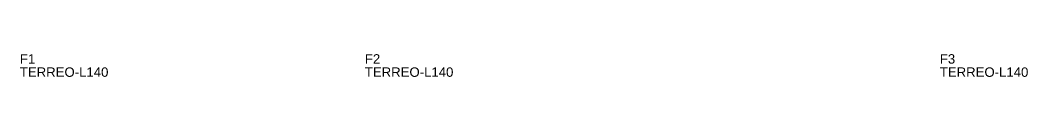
# Model space of a CAD drawing. Header units: metres. Extents: x 222 to 818, y -627 to 1617.
# Drawn here: x 283 to 818, y 1605 to 1617 of the extents above; entities that cross this region are included whole.
import ezdxf

# ---------------------------------------------------------------- set-up
doc = ezdxf.new("R2010")
doc.units = ezdxf.units.M
doc.layers.add('3', color=3, linetype='CONTINUOUS')
doc.layers.add('AUX00', color=7, linetype='CONTINUOUS')
doc.styles.add('STR_STANDARD', font='arial.ttf')

msp = doc.modelspace()

# ---------------------------------------------------------------- texts
at = {"layer": '3', "style": 'STR_STANDARD'}
for s, p in [('F1', (283.2, 1611.82)), ('F1', (283.2, 1611.82)), ('F2', (466.2, 1611.82)), ('F2', (466.2, 1611.82)), ('F3', (771.2, 1611.82)), ('F3', (771.2, 1611.82))]:
    msp.add_text(s, height=5, dxfattribs=at).set_placement(p)
at = {"layer": 'AUX00', "style": 'STR_STANDARD'}
for p in [(283.2, 1604.82), (283.2, 1604.82), (466.2, 1604.82), (466.2, 1604.82), (771.2, 1604.82), (771.2, 1604.82)]:
    msp.add_text('TERREO-L140', height=5, dxfattribs=at).set_placement(p)

doc.saveas('drawing.dxf')
